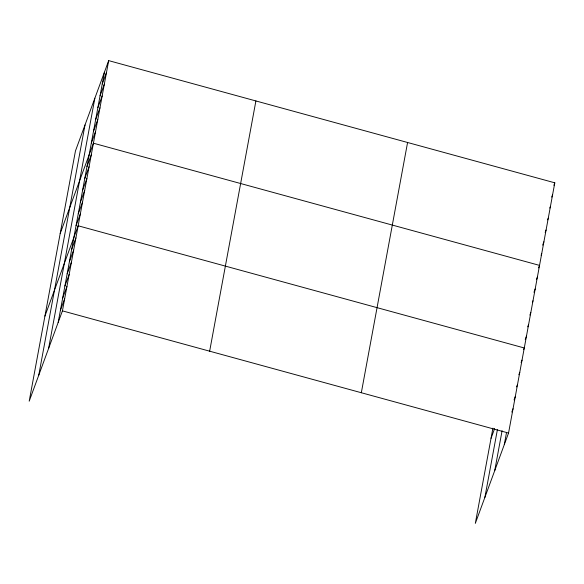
<?xml version="1.0" encoding="UTF-8"?>
<svg xmlns="http://www.w3.org/2000/svg" width="584" height="584" viewBox="0 0 584 584"><rect width="100%" height="100%" fill="white"/><g stroke="black" fill="none" stroke-linecap="round" stroke-linejoin="round"><path stroke-width="0.88" d="M38.756 375.205L85.008 124.969M48.603 348.444L94.856 98.2M58.166 322.463L104.419 72.219M108.682 60.626L75.453 150.942L29.2 401.186L62.43 310.863L108.682 60.626L554.8 182.814L508.547 433.058L475.318 523.374L492.911 428.181M209.649 351.188L255.901 100.944M361.328 392.733L407.581 142.489M484.873 497.4L497.393 429.678M494.721 470.631L502.101 430.693M504.277 444.658L506.525 432.503M102.237 84.016L106.507 72.423M100.054 95.812L104.324 84.22M97.878 107.617L102.142 96.017M95.696 119.413L99.959 107.814M93.513 131.21L97.783 119.61M91.33 143.007L95.601 131.407M60.188 233.527L93.418 143.204L539.536 265.392L538.623 267.881M86.972 166.601L91.243 155.001M84.79 178.397L89.06 166.798M82.614 190.194L86.877 178.595M80.431 201.991L84.702 190.391M78.249 213.788L82.519 202.188M76.073 225.585L80.337 213.985M44.924 316.105L78.161 225.782L524.271 347.976L523.665 349.633M71.642 249.536L75.913 237.936M69.394 261.69L73.664 250.091M67.153 273.845L71.416 262.245M64.904 285.999L69.175 274.4M62.656 298.154L66.926 286.554M60.407 310.308L64.678 298.709M553.887 185.303L554.8 182.814M551.705 197.1L552.617 194.611M549.829 208.065L550.442 206.407M547.646 219.861L548.259 218.204M545.164 232.49L546.077 230.001M542.675 245.112L543.901 241.798M541.105 255.252L541.718 253.595M536.441 279.678L537.353 277.188M533.959 292.299L535.178 288.985M532.389 302.439L532.995 300.782M529.9 315.068L530.812 312.579M527.717 326.865L528.637 324.383M525.235 339.494L526.454 336.18M491.042 438.292L494.626 428.554M521.111 362.613L522.03 360.131M518.869 374.767L519.782 372.285M516.621 386.922L517.534 384.44M514.066 399.909L515.285 396.594M511.825 412.063L513.044 408.749M62.43 310.863L508.547 433.058"/></g></svg>
